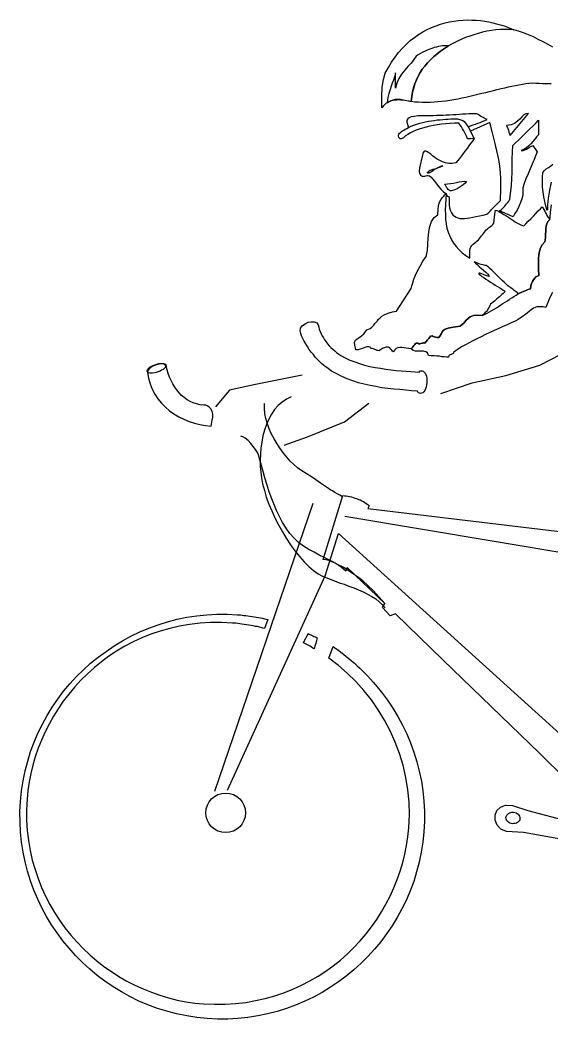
# Model space of a CAD drawing. Extents: x 143.35 to 145.05, y 58 to 59.54.
# Drawn here: x 143.348 to 144.163, y 58.005 to 59.537 of the extents above; entities that cross this region are included whole.
import ezdxf

# ---------------------------------------------------------------- set-up
doc = ezdxf.new("R2010")
doc.units = 0
doc.layers.get('0').update_dxf_attribs({"linetype": 'CONTINUOUS'})

msp = doc.modelspace()

# ---------------------------------------------------------------- linework, layer by layer
for p, q in [((144.1456, 59.0073), (144.1781, 59.0244)), ((144.0936, 58.9917), (144.1456, 59.0073)), ((143.7808, 58.9919), (143.7094, 58.9778)), ((144.0419, 58.98), (144.0936, 58.9917)), ((143.7094, 58.9778), (143.6697, 58.9691)), ((143.9937, 58.9641), (144.0419, 58.98)), ((143.6697, 58.9691), (143.6482, 58.9433)), ((143.8458, 58.9206), (143.8831, 58.949)), ((143.7893, 58.8975), (143.8458, 58.9206)), ((143.7532, 58.8846), (143.7893, 58.8975)), ((143.7973, 58.7953), (143.6466, 58.3535)), ((143.8466, 58.776), (144.3909, 58.6841)), ((143.8163, 58.6845), (143.8368, 58.7493)), ((143.8368, 58.7493), (144.199, 58.4211)), ((143.6663, 58.3559), (143.8163, 58.6845))]:
    msp.add_line(p, q)
at = {"linetype": 'CONTINUOUS'}
for points in [[(143.9112, 59.4097), (143.91, 59.4089), (143.9077, 59.4069), (143.9053, 59.4044), (143.903, 59.4017), (143.9031, 59.4199), (143.9039, 59.4338), (143.9055, 59.4452), (143.9084, 59.4548), (143.9132, 59.4638), (143.9181, 59.472), (143.9235, 59.4798), (143.929, 59.4868), (143.9348, 59.4933), (143.9408, 59.4993), (143.9467, 59.5049), (143.9531, 59.5099), (143.9594, 59.5145), (143.966, 59.5185), (143.9727, 59.5221), (143.9794, 59.5252), (143.9863, 59.5278), (143.9932, 59.5301), (144.0001, 59.532), (144.0069, 59.5336), (144.0139, 59.5348), (144.0207, 59.5357), (144.0277, 59.5361), (144.0344, 59.5366), (144.0414, 59.5363), (144.0478, 59.5361), (144.0545, 59.5356), (144.0609, 59.5346), (144.0673, 59.5336), (144.0734, 59.5322), (144.0793, 59.5308), (144.085, 59.5292), (144.0906, 59.5276), (144.0959, 59.5255), (144.1008, 59.5234), (144.1057, 59.5214), (144.099, 59.5219), (144.0921, 59.5222), (144.0851, 59.522), (144.0781, 59.5213), (144.0713, 59.5204), (144.0643, 59.5192), (144.0575, 59.5178), (144.0509, 59.5159), (144.0443, 59.514), (144.0379, 59.5119), (144.0317, 59.5097), (144.026, 59.5073), (144.0203, 59.5048), (144.0151, 59.5021), (144.0101, 59.4996), (144.0056, 59.4968), (144.0056, 59.4968)], [(144.1653, 59.4951), (144.1582, 59.499), (144.1508, 59.5029), (144.1432, 59.5068), (144.1356, 59.5105), (144.1279, 59.5137), (144.1202, 59.5167), (144.1127, 59.5194), (144.1057, 59.5214), (144.099, 59.5219), (144.0921, 59.5222), (144.0851, 59.522), (144.0781, 59.5213), (144.0713, 59.5204), (144.0643, 59.5192), (144.0575, 59.5178), (144.0509, 59.5159), (144.0443, 59.514), (144.0379, 59.5119), (144.0317, 59.5097), (144.026, 59.5073), (144.0203, 59.5048), (144.0151, 59.5021), (144.0101, 59.4996), (144.0056, 59.4968), (143.9993, 59.4927), (143.9932, 59.4887), (143.9876, 59.4843), (143.9825, 59.4799), (143.9776, 59.4754), (143.9732, 59.471), (143.9689, 59.466), (143.9652, 59.461), (143.962, 59.456), (143.9589, 59.4505), (143.9563, 59.4449), (143.9539, 59.4389), (143.9521, 59.4328), (143.9504, 59.4262), (143.9491, 59.4193), (143.9481, 59.412), (143.9538, 59.4113), (143.9595, 59.4109), (143.9652, 59.4105), (143.9712, 59.4105), (143.9772, 59.4107), (143.9833, 59.411), (143.9893, 59.4115), (143.9953, 59.412), (144.0014, 59.4128), (144.0074, 59.4137), (144.0137, 59.4147), (144.0198, 59.4159), (144.0259, 59.4171), (144.032, 59.4184), (144.0383, 59.4198), (144.0444, 59.4213), (144.0505, 59.4227), (144.0564, 59.4242), (144.0625, 59.4256), (144.0684, 59.4271), (144.0745, 59.4286), (144.0801, 59.4301), (144.086, 59.4315), (144.0916, 59.4328), (144.0972, 59.434), (144.1028, 59.4353), (144.1081, 59.4363), (144.1135, 59.4374), (144.1188, 59.4384), (144.1239, 59.439), (144.1288, 59.4398), (144.1336, 59.4402), (144.1393, 59.4397), (144.1446, 59.4396), (144.1496, 59.4392), (144.1542, 59.4393), (144.1587, 59.4392), (144.1628, 59.4394)], [(143.9244, 59.432), (143.924, 59.4555), (143.9226, 59.4496), (143.9211, 59.4445), (143.9192, 59.4396), (143.9175, 59.4349), (143.9159, 59.4298), (143.914, 59.4241), (143.9125, 59.4176), (143.9112, 59.4095), (143.9162, 59.4122), (143.9204, 59.4141), (143.9243, 59.415), (143.9282, 59.4154), (143.932, 59.4151), (143.9365, 59.4143), (143.9417, 59.4132), (143.9481, 59.4118), (143.9491, 59.4191), (143.9503, 59.426), (143.952, 59.4326), (143.9539, 59.4389), (143.9563, 59.4447), (143.9589, 59.4505), (143.962, 59.456), (143.9652, 59.461), (143.9689, 59.466), (143.9731, 59.4707), (143.9776, 59.4754), (143.9825, 59.4799), (143.9876, 59.4843), (143.9932, 59.4887), (143.9993, 59.4927), (144.0056, 59.4968), (144.0037, 59.4972), (144.0013, 59.4972), (143.9989, 59.4971), (143.9962, 59.4968), (143.9933, 59.4966), (143.9901, 59.4958), (143.987, 59.4951), (143.9835, 59.4942), (143.9801, 59.493), (143.9766, 59.4918), (143.9729, 59.4902), (143.9695, 59.4888), (143.966, 59.4871), (143.9625, 59.4852), (143.959, 59.4833), (143.9557, 59.4812), (143.9524, 59.4759), (143.9482, 59.4705), (143.9432, 59.4651), (143.9383, 59.4595), (143.9335, 59.4536), (143.9294, 59.447), (143.9262, 59.4398), (143.9244, 59.432)], [(143.9162, 59.4122), (143.9177, 59.4129), (143.9204, 59.4136), (143.9233, 59.4141), (143.926, 59.4144), (143.9289, 59.4146), (143.932, 59.4144), (143.9351, 59.4142), (143.9381, 59.4137), (143.9415, 59.4132), (143.9448, 59.4125), (143.9481, 59.4118), (143.9491, 59.4191), (143.9503, 59.426), (143.952, 59.4326), (143.9539, 59.4389), (143.9563, 59.4447), (143.9589, 59.4505), (143.962, 59.456), (143.9652, 59.461), (143.9689, 59.466), (143.9731, 59.4707), (143.9776, 59.4754), (143.9825, 59.4799), (143.9876, 59.4843), (143.9932, 59.4887), (143.9993, 59.4927), (144.0056, 59.4968), (144.0056, 59.4968), (144.0056, 59.4968)], [(143.9162, 59.4122), (143.9152, 59.4118), (143.9125, 59.4106), (143.9112, 59.4097)], [(144.0488, 59.3929), (144.0449, 59.3927), (144.0408, 59.3928), (144.0365, 59.3926), (144.0319, 59.3922), (144.0271, 59.3921), (144.0223, 59.3918), (144.0173, 59.3914), (144.0122, 59.3911), (144.0071, 59.3907), (144.0021, 59.3904), (143.997, 59.3903), (143.992, 59.39), (143.9869, 59.3899), (143.9821, 59.3898), (143.9776, 59.3896), (143.9733, 59.3897), (143.9653, 59.3898), (143.9586, 59.3894), (143.953, 59.3888), (143.9484, 59.388), (143.9452, 59.3866), (143.9429, 59.3848), (143.9416, 59.3828), (143.9416, 59.3801), (143.9441, 59.3715), (143.9483, 59.3736), (143.9525, 59.3755), (143.9569, 59.377), (143.9614, 59.3784), (143.966, 59.3795), (143.9704, 59.3806), (143.9748, 59.3814), (143.9794, 59.3821), (143.9837, 59.3827), (143.9883, 59.3833), (143.9927, 59.3837), (143.9968, 59.3839), (144.0011, 59.3843), (144.005, 59.3844), (144.0088, 59.3849), (144.0127, 59.3851), (144.0192, 59.3848), (144.0241, 59.3837), (144.0273, 59.3823), (144.0296, 59.3807), (144.0314, 59.3786), (144.0327, 59.3766), (144.034, 59.3746), (144.0357, 59.3728), (144.0394, 59.3742), (144.0431, 59.3756), (144.0466, 59.377), (144.0503, 59.3784), (144.0538, 59.3796), (144.0572, 59.381), (144.0609, 59.3824), (144.0646, 59.3838), (144.0623, 59.3849), (144.0602, 59.386), (144.0584, 59.3871), (144.0563, 59.3882), (144.0545, 59.3893), (144.0527, 59.3904), (144.0508, 59.3918), (144.0488, 59.3929)], [(144.0946, 59.375), (144.0962, 59.3701), (144.0972, 59.3674), (144.0982, 59.3645), (144.0999, 59.3595), (144.1279, 59.3931), (144.124, 59.3927), (144.1208, 59.391), (144.1179, 59.3881), (144.1148, 59.3845), (144.1112, 59.3812), (144.1069, 59.3779), (144.1014, 59.376), (144.0946, 59.375)], [(144.045, 59.355), (144.0437, 59.3549), (144.0425, 59.3548), (144.0411, 59.3546), (144.0399, 59.3547), (144.0387, 59.3546), (144.0372, 59.3544), (144.036, 59.3545), (144.0348, 59.3544), (144.0334, 59.3576), (144.0319, 59.3606), (144.0303, 59.3638), (144.0288, 59.3668), (144.0269, 59.3696), (144.0252, 59.3726), (144.0232, 59.3754), (144.0213, 59.3784), (144.0146, 59.3782), (144.0078, 59.3778), (144.0011, 59.3773), (143.9948, 59.3766), (143.9885, 59.3759), (143.9824, 59.3749), (143.9766, 59.3736), (143.971, 59.3724), (143.9656, 59.3709), (143.9607, 59.3693), (143.9558, 59.3675), (143.9513, 59.3655), (143.9471, 59.3634), (143.943, 59.3611), (143.9395, 59.3587), (143.9364, 59.3561), (143.9344, 59.3548), (143.9327, 59.3542), (143.9313, 59.3545), (143.9301, 59.3553), (143.9293, 59.3566), (143.9289, 59.3583), (143.9288, 59.36), (143.9294, 59.3616), (143.9305, 59.363), (143.9318, 59.3643), (143.9333, 59.3654), (143.9351, 59.3667), (143.9368, 59.3678), (143.9391, 59.369), (143.9413, 59.3703), (143.9441, 59.3715), (143.9483, 59.3736), (143.9525, 59.3755), (143.9569, 59.377), (143.9614, 59.3784), (143.966, 59.3795), (143.9704, 59.3806), (143.9748, 59.3814), (143.9794, 59.3821), (143.9837, 59.3827), (143.9883, 59.3833), (143.9927, 59.3837), (143.9968, 59.3839), (144.0011, 59.3843), (144.005, 59.3844), (144.0088, 59.3849), (144.0127, 59.3851), (144.0192, 59.3848), (144.0241, 59.3837), (144.0273, 59.3823), (144.0296, 59.3807), (144.0314, 59.3786), (144.0327, 59.3766), (144.034, 59.3746), (144.0357, 59.3728), (144.045, 59.355)], [(144.071, 59.2457), (144.085, 59.2597), (144.0859, 59.2781), (144.0857, 59.2942), (144.0846, 59.3089), (144.0825, 59.3225), (144.0797, 59.3359), (144.0764, 59.3493), (144.0727, 59.3637), (144.0686, 59.3796), (144.0393, 59.366), (144.045, 59.355), (144.042, 59.351), (144.0393, 59.3473), (144.0366, 59.3435), (144.034, 59.3396), (144.0305, 59.3353), (144.0268, 59.3303), (144.0223, 59.3244), (144.0167, 59.3176), (144.0111, 59.3166), (144.0058, 59.3165), (144.0009, 59.3174), (143.9962, 59.3189), (143.992, 59.3209), (143.9881, 59.3231), (143.9845, 59.3258), (143.9811, 59.3282), (143.9781, 59.3306), (143.9754, 59.3327), (143.9729, 59.3344), (143.9708, 59.3352), (143.9692, 59.3354), (143.9676, 59.3345), (143.9663, 59.3325), (143.9656, 59.3292), (143.9612, 59.3098), (143.9606, 59.3048), (143.9611, 59.3012), (143.9626, 59.299), (143.9648, 59.2973), (143.9662, 59.2967), (143.9677, 59.2969), (143.9691, 59.2973), (143.9709, 59.2978), (143.9726, 59.2982), (143.9745, 59.2981), (143.9764, 59.2974), (143.9786, 59.2958), (143.981, 59.293), (143.9841, 59.2894), (143.9872, 59.2853), (143.9907, 59.281), (143.9938, 59.2772), (143.9971, 59.2738), (143.9998, 59.2714), (144.0021, 59.2703), (144.0024, 59.2681), (144.0035, 59.2666), (144.0049, 59.266), (144.0063, 59.2654), (144.0062, 59.2609), (144.0064, 59.2573), (144.0066, 59.2534), (144.0069, 59.2484), (144.0085, 59.2442), (144.0102, 59.2407), (144.0121, 59.2379), (144.0146, 59.2358), (144.0171, 59.2342), (144.0199, 59.233), (144.023, 59.2323), (144.0265, 59.232), (144.0302, 59.2322), (144.0343, 59.2326), (144.0384, 59.2333), (144.043, 59.2341), (144.0476, 59.2352), (144.0528, 59.2363), (144.0584, 59.2375), (144.064, 59.2388), (144.0662, 59.2403), (144.0683, 59.2423), (144.0699, 59.2441), (144.071, 59.2457)], [(144.0835, 59.2438), (144.0866, 59.2462), (144.0892, 59.2484), (144.0912, 59.2504), (144.093, 59.2524), (144.0946, 59.2545), (144.0963, 59.2567), (144.0979, 59.259), (144.0995, 59.2618), (144.1021, 59.2829), (144.1029, 59.3032), (144.1032, 59.3236), (144.1043, 59.3441), (144.1079, 59.3477), (144.1126, 59.3523), (144.1183, 59.3577), (144.124, 59.3635), (144.1297, 59.369), (144.1353, 59.3744), (144.14, 59.379), (144.1437, 59.3828), (144.1434, 59.3606), (144.1405, 59.3574), (144.1376, 59.3538), (144.1347, 59.3502), (144.1316, 59.3468), (144.1285, 59.3435), (144.1249, 59.3406), (144.1211, 59.338), (144.1171, 59.3364), (144.1198, 59.3367), (144.1225, 59.3374), (144.125, 59.3387), (144.1275, 59.3402), (144.1297, 59.3415), (144.1318, 59.3427), (144.1335, 59.3436), (144.135, 59.3439), (144.1414, 59.3346), (144.1394, 59.3292), (144.1367, 59.3227), (144.1338, 59.3157), (144.1306, 59.3083), (144.1274, 59.3006), (144.1242, 59.2932), (144.1215, 59.2858), (144.1193, 59.279), (144.1196, 59.2737), (144.1192, 59.2682), (144.1178, 59.2625), (144.1159, 59.2567), (144.1133, 59.2506), (144.1105, 59.2451), (144.1074, 59.2398), (144.1044, 59.2348), (144.0835, 59.2438)], [(144.1631, 59.2879), (144.1602, 59.2756), (144.1584, 59.2633), (144.1573, 59.2531), (144.1571, 59.2461), (144.1567, 59.2443), (144.1548, 59.2511), (144.1532, 59.2584), (144.1516, 59.2655), (144.1505, 59.273), (144.1496, 59.2803), (144.1494, 59.2877), (144.1495, 59.2954), (144.1503, 59.3027), (144.1525, 59.3057), (144.1553, 59.3081), (144.1586, 59.3103), (144.1621, 59.3126), (144.1652, 59.3153)], [(143.9812, 59.3076), (143.9831, 59.3077), (143.9851, 59.3085), (143.9873, 59.3093), (143.9893, 59.3104), (143.9915, 59.3114), (143.9935, 59.3122), (143.9952, 59.3128), (143.9969, 59.3129), (143.995, 59.3121), (143.9925, 59.3111), (143.9898, 59.3098), (143.9873, 59.3088), (143.985, 59.3078), (143.9833, 59.3067), (143.9823, 59.3063), (143.982, 59.3061), (143.9808, 59.305), (143.9795, 59.3039), (143.9782, 59.3033), (143.9772, 59.3026), (143.9762, 59.3022), (143.9753, 59.3021), (143.9743, 59.3019), (143.9736, 59.3017), (143.9734, 59.3022), (143.9734, 59.3029), (143.974, 59.3038), (143.9747, 59.3045), (143.9758, 59.3054), (143.9773, 59.3062), (143.9792, 59.307), (143.9812, 59.3076)], [(144.033, 59.2888), (144.0309, 59.2864), (144.0281, 59.2839), (144.025, 59.2818), (144.022, 59.2796), (144.0187, 59.2779), (144.016, 59.2765), (144.0135, 59.2754), (144.0116, 59.2749), (144.0101, 59.2747), (144.0089, 59.2746), (144.008, 59.2747), (144.0073, 59.275), (144.0063, 59.2755), (144.0057, 59.276), (144.0048, 59.2768), (144.0037, 59.2781), (144.0028, 59.2794), (144.002, 59.2811), (144.0009, 59.2831), (143.9994, 59.2849), (144.0037, 59.2851), (144.0083, 59.2857), (144.0129, 59.2865), (144.0176, 59.2876), (144.0219, 59.2885), (144.0261, 59.2891), (144.0299, 59.2893), (144.033, 59.2888)], [(143.9482, 59.0325), (143.9444, 59.033), (143.9406, 59.0333), (143.937, 59.0338), (143.9337, 59.0343), (143.9308, 59.0343), (143.9279, 59.034), (143.9254, 59.0328), (143.9231, 59.0308), (143.9208, 59.0279), (143.9196, 59.0287), (143.9185, 59.0302), (143.9172, 59.032), (143.9157, 59.0338), (143.9134, 59.0349), (143.9098, 59.0349), (143.9051, 59.0334), (143.8988, 59.0295), (143.8976, 59.0296), (143.8962, 59.03), (143.8951, 59.0305), (143.8937, 59.0309), (143.8923, 59.0315), (143.8906, 59.0321), (143.8885, 59.0327), (143.8861, 59.0331), (143.8851, 59.0349), (143.883, 59.0355), (143.8803, 59.0352), (143.8771, 59.0343), (143.8737, 59.0331), (143.8702, 59.0319), (143.8666, 59.031), (143.8635, 59.031), (143.8616, 59.0378), (143.8615, 59.0426), (143.8626, 59.0457), (143.8652, 59.0479), (143.8682, 59.0498), (143.872, 59.0524), (143.8761, 59.0559), (143.8801, 59.0614), (143.8828, 59.0624), (143.8853, 59.0636), (143.8874, 59.0651), (143.8892, 59.0669), (143.891, 59.0687), (143.8926, 59.071), (143.8945, 59.0732), (143.8963, 59.0755), (143.8981, 59.0778), (143.9007, 59.08), (143.9033, 59.0822), (143.9066, 59.0843), (143.9103, 59.0862), (143.9145, 59.0878), (143.9196, 59.0893), (143.9255, 59.0903), (143.948, 59.125), (143.949, 59.1288), (143.9506, 59.1337), (143.9524, 59.1391), (143.955, 59.1454), (143.9579, 59.1521), (143.9618, 59.1592), (143.9662, 59.1666), (143.9713, 59.1741), (143.973, 59.1831), (143.9737, 59.1926), (143.9744, 59.2022), (143.9751, 59.2115), (143.9767, 59.22), (143.9792, 59.2274), (143.9833, 59.2336), (143.9893, 59.2377), (143.9895, 59.2459), (143.9902, 59.2523), (143.9918, 59.2572), (143.9935, 59.2609), (143.9956, 59.2638), (143.998, 59.2661), (144, 59.2683), (144.0021, 59.2705), (144.0012, 59.2617), (144.0006, 59.2534), (144.0005, 59.2455), (144.0006, 59.2378), (144.001, 59.2308), (144.002, 59.2238), (144.0031, 59.2173), (144.0051, 59.2111), (144.0073, 59.2052), (144.01, 59.1997), (144.0131, 59.1942), (144.0171, 59.1891), (144.0215, 59.1845), (144.0264, 59.1798), (144.0321, 59.1755), (144.0383, 59.1712), (144.038, 59.1777), (144.0384, 59.1825), (144.0389, 59.186), (144.0398, 59.1886), (144.0414, 59.1906), (144.0435, 59.1926), (144.046, 59.1948), (144.0496, 59.1979), (144.0514, 59.1997), (144.053, 59.2017), (144.0546, 59.2035), (144.0562, 59.2056), (144.0575, 59.2074), (144.0589, 59.2094), (144.0605, 59.2112), (144.062, 59.2133), (144.0639, 59.2151), (144.0654, 59.2166), (144.0669, 59.2177), (144.0685, 59.219), (144.07, 59.2201), (144.0718, 59.2214), (144.0733, 59.223), (144.0749, 59.225), (144.0753, 59.2295), (144.0758, 59.2341), (144.0764, 59.2388), (144.0774, 59.245), (144.0795, 59.2443), (144.082, 59.2432), (144.0846, 59.2418), (144.0873, 59.2404), (144.0903, 59.2385), (144.0933, 59.2366), (144.0963, 59.2347), (144.0995, 59.2327), (144.1024, 59.2306), (144.1054, 59.2287), (144.1084, 59.2268), (144.1114, 59.2251), (144.1141, 59.2237), (144.1164, 59.2224), (144.1188, 59.2215), (144.1209, 59.2208), (144.124, 59.2242), (144.1276, 59.228), (144.1315, 59.2318), (144.1357, 59.236), (144.1396, 59.2398), (144.1432, 59.2438), (144.1464, 59.2472), (144.149, 59.2503), (144.1503, 59.2483), (144.1518, 59.2461), (144.153, 59.2436), (144.1543, 59.2411), (144.1555, 59.2383), (144.157, 59.2358), (144.1589, 59.2331), (144.1609, 59.2305), (144.158, 59.2274), (144.1561, 59.2242), (144.1551, 59.2209), (144.1546, 59.2171), (144.1546, 59.213), (144.1544, 59.2082), (144.154, 59.2027), (144.1531, 59.1966), (144.1493, 59.1916), (144.1466, 59.187), (144.1448, 59.1821), (144.1439, 59.1767), (144.1434, 59.1705), (144.1434, 59.1635), (144.1437, 59.1551), (144.1441, 59.145), (144.1417, 59.1437), (144.1396, 59.1425), (144.1376, 59.1405), (144.1357, 59.1382), (144.1341, 59.1354), (144.1329, 59.1324), (144.1319, 59.1287), (144.1311, 59.1244), (144.1296, 59.1238), (144.1276, 59.1232), (144.1254, 59.1224), (144.1232, 59.1214), (144.1207, 59.1204), (144.118, 59.1192), (144.1153, 59.1182), (144.1125, 59.1169), (144.111, 59.1183), (144.1091, 59.1196), (144.1076, 59.1209), (144.1062, 59.122), (144.1046, 59.1233), (144.1031, 59.1246), (144.1012, 59.1257), (144.0996, 59.127), (144.0989, 59.1273), (144.0978, 59.1281), (144.0958, 59.1297), (144.0935, 59.1318), (144.0909, 59.1344), (144.0877, 59.1373), (144.0846, 59.1404), (144.0812, 59.1438), (144.0779, 59.1469), (144.0748, 59.15), (144.0719, 59.1529), (144.0689, 59.1555), (144.0667, 59.1576), (144.0649, 59.1591), (144.0635, 59.16), (144.0631, 59.1602), (144.0626, 59.1603), (144.0616, 59.1603), (144.06, 59.1605), (144.0579, 59.1611), (144.0553, 59.1618), (144.0522, 59.1627), (144.0488, 59.1642), (144.045, 59.1657), (144.0468, 59.1638), (144.0493, 59.1615), (144.0524, 59.1586), (144.0558, 59.1557), (144.0592, 59.1528), (144.0625, 59.15), (144.0652, 59.1474), (144.0674, 59.145), (144.068, 59.1435), (144.0664, 59.1437), (144.0636, 59.1444), (144.0601, 59.1458), (144.0566, 59.1473), (144.0535, 59.1482), (144.0517, 59.1486), (144.0518, 59.1476), (144.0527, 59.1466), (144.0545, 59.1453), (144.0568, 59.1434), (144.0595, 59.1416), (144.0627, 59.1394), (144.0661, 59.1372), (144.0698, 59.1348), (144.0735, 59.1326), (144.0771, 59.1302), (144.0808, 59.128), (144.084, 59.1258), (144.0867, 59.1242), (144.0892, 59.1225), (144.0911, 59.1214), (144.092, 59.1206), (144.0924, 59.1204), (144.0909, 59.1188), (144.0891, 59.117), (144.0873, 59.1155), (144.0854, 59.1137), (144.0837, 59.1122), (144.0818, 59.1104), (144.0798, 59.1089), (144.078, 59.1073), (144.076, 59.1056), (144.0739, 59.104), (144.0717, 59.1025), (144.0696, 59.101), (144.0687, 59.0987), (144.0678, 59.0963), (144.0665, 59.0941), (144.0651, 59.0918), (144.0635, 59.0897), (144.0614, 59.0875), (144.0593, 59.0852), (144.057, 59.0833), (144.0497, 59.084), (144.0436, 59.0833), (144.0389, 59.0815), (144.0354, 59.0789), (144.0322, 59.0758), (144.0294, 59.0724), (144.0265, 59.0695), (144.0234, 59.0669), (144.0125, 59.0655), (144.005, 59.0639), (144.0003, 59.0624), (143.9975, 59.0604), (143.9959, 59.0584), (143.9948, 59.0558), (143.9931, 59.0531), (143.9905, 59.0499), (143.9879, 59.0499), (143.9855, 59.0503), (143.9836, 59.0509), (143.982, 59.0515), (143.9804, 59.0521), (143.9789, 59.052), (143.9777, 59.0516), (143.9766, 59.05), (143.9753, 59.0484), (143.9732, 59.046), (143.9711, 59.0435), (143.969, 59.041), (143.9683, 59.0413), (143.9673, 59.0414), (143.9663, 59.0412), (143.9654, 59.041), (143.9644, 59.0409), (143.9632, 59.0405), (143.9617, 59.0401), (143.96, 59.0398), (143.9582, 59.0409), (143.9565, 59.041), (143.955, 59.0404), (143.9537, 59.039), (143.9524, 59.0375), (143.9513, 59.0359), (143.9497, 59.0341), (143.9482, 59.0325)], [(144.1609, 59.2305), (144.1612, 59.2338), (144.162, 59.2417), (144.1633, 59.2529)], [(144.1649, 59.1185), (144.161, 59.1111), (144.1576, 59.1035), (144.1546, 59.0955), (144.1506, 59.0966), (144.147, 59.0968), (144.1436, 59.0968), (144.141, 59.0966), (144.1385, 59.0958), (144.136, 59.0945), (144.1338, 59.0933), (144.1315, 59.0915), (144.1292, 59.0896), (144.1266, 59.0873), (144.1236, 59.0852), (144.1203, 59.0828), (144.1167, 59.0802), (144.1124, 59.0774), (144.1075, 59.0749), (144.1017, 59.0722), (144.0955, 59.0693), (144.0888, 59.0665), (144.0824, 59.0636), (144.0754, 59.0603), (144.0687, 59.0572), (144.062, 59.0541), (144.0553, 59.0508), (144.0491, 59.0477), (144.0428, 59.0445), (144.0371, 59.0416), (144.0316, 59.0387), (144.0266, 59.0359), (144.0223, 59.0334), (144.0186, 59.031), (144.0155, 59.0289), (144.0132, 59.0269), (144.0129, 59.0255), (144.0121, 59.0248), (144.0108, 59.0242), (144.0096, 59.0238), (144.0081, 59.0232), (144.0069, 59.0226), (144.0058, 59.0214), (144.0052, 59.0196), (144.0024, 59.0198), (143.999, 59.02), (143.9952, 59.0203), (143.9914, 59.0209), (143.9874, 59.0212), (143.9833, 59.0215), (143.979, 59.0218), (143.975, 59.0221), (143.9734, 59.026), (143.9706, 59.0279), (143.9671, 59.0287), (143.963, 59.0288), (143.9589, 59.0286), (143.9549, 59.0289), (143.9511, 59.0299), (143.9482, 59.0325), (143.9497, 59.0341), (143.9513, 59.0359), (143.9524, 59.0375), (143.9537, 59.039), (143.955, 59.0404), (143.9565, 59.041), (143.9582, 59.0409), (143.96, 59.0398), (143.9617, 59.0401), (143.9632, 59.0405), (143.9644, 59.0409), (143.9654, 59.041), (143.9663, 59.0412), (143.9673, 59.0414), (143.9683, 59.0413), (143.969, 59.041), (143.9711, 59.0435), (143.9732, 59.046), (143.9753, 59.0484), (143.9766, 59.05), (143.9777, 59.0516), (143.9789, 59.052), (143.9804, 59.0521), (143.982, 59.0515), (143.9836, 59.0509), (143.9855, 59.0503), (143.9879, 59.0499), (143.9905, 59.0499), (143.9931, 59.0531), (143.9948, 59.0558), (143.9959, 59.0584), (143.9975, 59.0604), (144.0003, 59.0624), (144.005, 59.0639), (144.0125, 59.0655), (144.0234, 59.0669), (144.0265, 59.0695), (144.0294, 59.0724), (144.0322, 59.0758), (144.0354, 59.0789), (144.0389, 59.0815), (144.0436, 59.0833), (144.0497, 59.084), (144.057, 59.0833), (144.0608, 59.0851), (144.0645, 59.087), (144.0683, 59.0891), (144.0718, 59.091), (144.0753, 59.0931), (144.0788, 59.0953), (144.0821, 59.0974), (144.0856, 59.0996), (144.0889, 59.1017), (144.0924, 59.1038), (144.0957, 59.1062), (144.099, 59.1084), (144.1025, 59.1105), (144.1057, 59.1127), (144.109, 59.1148), (144.1125, 59.1169), (144.1153, 59.1182), (144.118, 59.1192), (144.1207, 59.1204), (144.1232, 59.1214), (144.1254, 59.1224), (144.1276, 59.1232), (144.1296, 59.1238), (144.1311, 59.1244), (144.1319, 59.1287), (144.1329, 59.1324), (144.1341, 59.1354), (144.1357, 59.1382), (144.1376, 59.1405), (144.1396, 59.1425), (144.1417, 59.1437), (144.1441, 59.145), (144.1437, 59.1551), (144.1434, 59.1635), (144.1434, 59.1705), (144.1439, 59.1767), (144.1448, 59.1821), (144.1466, 59.187), (144.1493, 59.1916), (144.1531, 59.1966), (144.154, 59.2027), (144.1544, 59.2082), (144.1546, 59.213), (144.1546, 59.2171), (144.1551, 59.2209), (144.1561, 59.2242), (144.158, 59.2274), (144.1609, 59.2305)], [(143.8187, 59.0035), (143.8162, 59.0051), (143.8135, 59.0072), (143.8105, 59.0098), (143.8077, 59.0129), (143.8043, 59.016), (143.8012, 59.0196), (143.7982, 59.0235), (143.7949, 59.0273), (143.7918, 59.0314), (143.789, 59.0357), (143.7865, 59.0399), (143.7839, 59.044), (143.7818, 59.0482), (143.7802, 59.0521), (143.7788, 59.0561), (143.7779, 59.0598), (143.7787, 59.0642), (143.7814, 59.0681), (143.7854, 59.0709), (143.7901, 59.073), (143.795, 59.0738), (143.7996, 59.0737), (143.8033, 59.0722), (143.8055, 59.0694), (143.8064, 59.0658), (143.8073, 59.0623), (143.8085, 59.0589), (143.8099, 59.0554), (143.8116, 59.0522), (143.8135, 59.0491), (143.8154, 59.0459), (143.8176, 59.0431), (143.82, 59.04), (143.8224, 59.0372), (143.8251, 59.0346), (143.828, 59.032), (143.831, 59.0294), (143.8339, 59.0267), (143.8371, 59.0244), (143.8405, 59.0219), (143.8472, 59.0183), (143.8541, 59.0152), (143.8616, 59.0122), (143.869, 59.0097), (143.8768, 59.0075), (143.8848, 59.0054), (143.893, 59.0038), (143.9011, 59.0025), (143.9091, 59.0012), (143.9172, 59.0001), (143.9251, 58.9992), (143.9329, 58.9987), (143.9403, 58.9979), (143.9475, 58.9976), (143.9541, 58.9971), (143.9606, 58.9966), (143.9617, 58.9982), (143.9626, 58.9986), (143.9636, 58.9985), (143.965, 58.9984), (143.9667, 58.998), (143.9683, 58.9967), (143.9696, 58.9952), (143.9709, 58.9929), (143.9716, 58.9902), (143.9721, 58.9873), (143.9723, 58.9842), (143.9723, 58.9806), (143.9718, 58.977), (143.9711, 58.9737), (143.9701, 58.9709), (143.969, 58.9686), (143.9674, 58.9666), (143.9659, 58.965), (143.9641, 58.9642), (143.9624, 58.9641), (143.9608, 58.9642), (143.9596, 58.9648), (143.9585, 58.9658), (143.9577, 58.9675), (143.9488, 58.9682), (143.9398, 58.9689), (143.9307, 58.9698), (143.9217, 58.9707), (143.9124, 58.9717), (143.9034, 58.9728), (143.8942, 58.9745), (143.8852, 58.9761), (143.8762, 58.978), (143.8675, 58.9803), (143.8589, 58.9832), (143.8502, 58.9862), (143.8421, 58.9897), (143.834, 58.9939), (143.8262, 58.9983), (143.8187, 59.0035)], [(143.5583, 59.009), (143.5612, 59.0097), (143.5639, 59.01), (143.5663, 59.01), (143.5684, 59.0099), (143.5701, 59.0093), (143.5712, 59.0087), (143.5721, 59.0077), (143.5723, 59.0065), (143.5719, 59.0051), (143.5708, 59.0037), (143.5695, 59.0024), (143.5678, 59.0008), (143.5655, 58.9996), (143.563, 58.9983), (143.5603, 58.9971), (143.5573, 58.9961), (143.5544, 58.9954), (143.5517, 58.9951), (143.5493, 58.995), (143.5474, 58.9952), (143.5456, 58.9958), (143.5444, 58.9964), (143.5435, 58.9974), (143.5434, 58.9986), (143.5437, 59), (143.5448, 59.0014), (143.5461, 59.0029), (143.5481, 59.0045), (143.5502, 59.0058), (143.5526, 59.007), (143.5553, 59.008), (143.5583, 59.009)], [(143.63, 58.946), (143.6245, 58.9467), (143.6191, 58.9478), (143.614, 58.9496), (143.6091, 58.9517), (143.6045, 58.9544), (143.6002, 58.9576), (143.5962, 58.961), (143.5924, 58.9649), (143.5889, 58.9693), (143.5856, 58.9738), (143.5826, 58.9786), (143.5801, 58.9836), (143.5776, 58.9888), (143.5757, 58.9945), (143.5739, 58.9999), (143.5724, 59.0057), (143.5702, 59.0083), (143.5665, 59.0093), (143.5614, 59.009), (143.556, 59.0075), (143.5511, 59.0052), (143.5468, 59.0024), (143.5441, 58.9993), (143.5437, 58.9962), (143.5454, 58.9872), (143.5479, 58.9786), (143.5511, 58.9704), (143.5553, 58.9629), (143.5598, 58.9559), (143.5653, 58.9492), (143.5711, 58.9433), (143.5776, 58.9375), (143.5844, 58.9327), (143.5917, 58.9281), (143.5996, 58.9243), (143.6075, 58.9211), (143.6157, 58.9183), (143.6242, 58.9163), (143.6327, 58.9149), (143.6415, 58.914), (143.6432, 58.9232), (143.6442, 58.9277), (143.6441, 58.932), (143.6432, 58.9362), (143.6415, 58.9396), (143.6391, 58.9425), (143.6364, 58.9446), (143.6334, 58.9458), (143.63, 58.946)], [(143.7643, 58.9587), (143.7568, 58.9554), (143.7502, 58.9508), (143.7441, 58.9456), (143.7386, 58.9393), (143.734, 58.9324), (143.7298, 58.9246), (143.7261, 58.9165), (143.7233, 58.9078), (143.7207, 58.8987), (143.719, 58.8894), (143.7176, 58.8802), (143.7169, 58.8707), (143.7166, 58.8613), (143.7166, 58.852), (143.7174, 58.8431), (143.7187, 58.8346), (143.7204, 58.8251), (143.723, 58.8153), (143.726, 58.805), (143.7298, 58.7944), (143.7343, 58.7838), (143.7392, 58.7731), (143.7446, 58.7624), (143.7506, 58.7519), (143.7567, 58.7418), (143.7632, 58.732), (143.7699, 58.7226), (143.7769, 58.7139), (143.784, 58.7059), (143.7911, 58.6987), (143.7983, 58.6926), (143.8056, 58.6873), (143.8111, 58.6845), (143.8172, 58.6819), (143.8237, 58.6792), (143.8307, 58.6765), (143.8377, 58.6738), (143.8452, 58.6714), (143.8526, 58.6686), (143.8601, 58.6657), (143.8673, 58.6627), (143.8745, 58.6596), (143.8814, 58.6562), (143.8878, 58.6526), (143.8938, 58.6488), (143.8992, 58.6445), (143.9041, 58.6398), (143.9081, 58.635)], [(143.8431, 58.8055), (143.8387, 58.8078), (143.8348, 58.81), (143.8309, 58.8122), (143.8274, 58.8144), (143.8242, 58.8163), (143.8212, 58.8182), (143.8181, 58.8203), (143.8151, 58.8222), (143.8121, 58.8244), (143.8089, 58.8266), (143.8055, 58.829), (143.8021, 58.8314), (143.7982, 58.8338), (143.7941, 58.8365), (143.7895, 58.8395), (143.7845, 58.8428), (143.7792, 58.8461), (143.7738, 58.8501), (143.7682, 58.8548), (143.7628, 58.8602), (143.7575, 58.8662), (143.7522, 58.8725), (143.7472, 58.8794), (143.7425, 58.8867), (143.7381, 58.8942), (143.7341, 58.9017), (143.7306, 58.9097), (143.7278, 58.9175), (143.7255, 58.9254), (143.724, 58.9334), (143.7234, 58.9411), (143.7235, 58.9485)], [(143.9081, 58.6414), (143.8988, 58.652), (143.8902, 58.6613), (143.8819, 58.6693), (143.8738, 58.6764), (143.8659, 58.6827), (143.8584, 58.6881), (143.8511, 58.693), (143.8438, 58.6974), (143.8364, 58.7013), (143.8293, 58.7052), (143.8219, 58.7088), (143.8145, 58.7125), (143.8071, 58.7162), (143.7992, 58.7204), (143.7912, 58.7248), (143.7829, 58.73), (143.7754, 58.7354), (143.7687, 58.7419), (143.7623, 58.7491), (143.7565, 58.7572), (143.7511, 58.766), (143.7461, 58.7752), (143.7415, 58.7847), (143.7375, 58.7946), (143.7337, 58.8047), (143.7301, 58.8148), (143.7268, 58.8248), (143.7237, 58.8347), (143.7211, 58.8442), (143.7184, 58.8533), (143.7162, 58.8621), (143.7139, 58.8699), (143.7123, 58.8736), (143.7095, 58.8782), (143.706, 58.8828), (143.7021, 58.8874), (143.6981, 58.8917), (143.6938, 58.8952), (143.6901, 58.8976), (143.6871, 58.8986)], [(144.2694, 58.2896), (144.1452, 58.4126), (143.9975, 58.5549), (143.924, 58.6261), (143.9161, 58.6229), (143.9041, 58.6355), (143.9079, 58.6417), (143.8502, 58.6971), (143.8479, 58.6913), (143.8445, 58.6947), (143.8407, 58.6978), (143.8361, 58.7008), (143.8315, 58.7036), (143.8267, 58.7058), (143.822, 58.7076), (143.8173, 58.7087), (143.813, 58.7093), (143.8432, 58.8077), (143.8458, 58.8072), (143.8484, 58.8068), (143.851, 58.8064), (143.8536, 58.8059), (143.8565, 58.8052), (143.859, 58.8043), (143.8619, 58.8036), (143.8644, 58.8027), (143.8672, 58.8015), (143.8698, 58.8006), (143.8723, 58.7992), (143.8749, 58.7981), (143.8771, 58.7965), (143.8794, 58.7951), (143.8817, 58.7935), (143.8837, 58.7917), (143.8817, 58.7873), (144.1846, 58.7512)], [(143.8288, 58.5757), (143.8327, 58.5731), (143.8366, 58.5704), (143.8404, 58.5674), (143.8445, 58.5643), (143.8486, 58.5608), (143.8526, 58.5574), (143.8569, 58.554), (143.8612, 58.5503), (143.8652, 58.5464), (143.8695, 58.5425), (143.8735, 58.5386), (143.8777, 58.5344), (143.8817, 58.5303), (143.8857, 58.5259), (143.8897, 58.5215), (143.8934, 58.5172), (143.9029, 58.5057), (143.9118, 58.4937), (143.92, 58.4814), (143.9279, 58.4685), (143.9348, 58.4553), (143.9415, 58.4419), (143.9474, 58.428), (143.9525, 58.4137), (143.9569, 58.3992), (143.9606, 58.3846), (143.9638, 58.3697), (143.9662, 58.3544), (143.9677, 58.339), (143.9685, 58.3233), (143.9685, 58.3077), (143.9677, 58.2917), (143.9661, 58.276), (143.9637, 58.2604), (143.9606, 58.245), (143.9566, 58.2302), (143.9522, 58.2155), (143.9468, 58.2013), (143.9409, 58.1873), (143.9341, 58.1737), (143.9269, 58.1603), (143.9192, 58.1475), (143.9106, 58.1352), (143.9016, 58.1232), (143.8921, 58.1117), (143.8819, 58.1007), (143.8715, 58.0902), (143.8604, 58.0803), (143.8487, 58.0706), (143.8367, 58.0617), (143.8244, 58.0535), (143.8116, 58.0456), (143.7985, 58.0384), (143.7849, 58.032), (143.771, 58.0261), (143.757, 58.0209), (143.7425, 58.0163), (143.7278, 58.0126), (143.7129, 58.0094), (143.6977, 58.0072), (143.6824, 58.0055), (143.6668, 58.0047), (143.651, 58.0047), (143.6352, 58.0055), (143.6195, 58.0071), (143.6039, 58.0095), (143.5885, 58.0126), (143.5735, 58.0166), (143.559, 58.021), (143.5445, 58.0264), (143.5306, 58.0323), (143.5169, 58.0391), (143.5038, 58.0463), (143.491, 58.0542), (143.4784, 58.0626), (143.4666, 58.0716), (143.4552, 58.0814), (143.4442, 58.0913), (143.4335, 58.102), (143.4235, 58.1133), (143.4141, 58.1248), (143.4052, 58.1367), (143.3967, 58.1491), (143.3891, 58.1619), (143.3819, 58.1751), (143.3755, 58.1886), (143.3696, 58.2024), (143.3645, 58.2167), (143.3598, 58.2312), (143.3561, 58.2459), (143.3529, 58.2607), (143.3507, 58.276), (143.349, 58.2912), (143.3483, 58.3069), (143.3482, 58.3227), (143.349, 58.3385), (143.3506, 58.3544), (143.353, 58.3698), (143.3561, 58.3852), (143.3601, 58.4002), (143.3645, 58.4147), (143.37, 58.4292), (143.3758, 58.4431), (143.3826, 58.4567), (143.3898, 58.4701), (143.3977, 58.4829), (143.4061, 58.4952), (143.4152, 58.5073), (143.4247, 58.5188), (143.4348, 58.5298), (143.4455, 58.5402), (143.4565, 58.5502), (143.468, 58.5596), (143.4802, 58.5685), (143.4926, 58.5769), (143.5054, 58.5846), (143.5184, 58.5918), (143.5321, 58.5984), (143.5459, 58.6041), (143.56, 58.6092), (143.5745, 58.6139), (143.5891, 58.6176), (143.6043, 58.6208), (143.6193, 58.623), (143.6347, 58.6247), (143.6504, 58.6254), (143.6662, 58.6254), (143.682, 58.6247), (143.6841, 58.6246), (143.6865, 58.6244), (143.6891, 58.6239), (143.6917, 58.6237), (143.6948, 58.6233), (143.6979, 58.623), (143.701, 58.6226), (143.7043, 58.6221), (143.7074, 58.6216), (143.7107, 58.6211), (143.714, 58.6204), (143.7171, 58.6199), (143.7202, 58.6192), (143.723, 58.6185), (143.7256, 58.6178), (143.7282, 58.6172), (143.7231, 58.6036), (143.7207, 58.6043), (143.7181, 58.605), (143.7155, 58.6056), (143.7125, 58.6064), (143.7092, 58.6068), (143.7059, 58.6076), (143.7026, 58.6083), (143.699, 58.6088), (143.6954, 58.6093), (143.6921, 58.6098), (143.6886, 58.6103), (143.6855, 58.6108), (143.6822, 58.6113), (143.6793, 58.6115), (143.6764, 58.6117), (143.6741, 58.6119), (143.6571, 58.6127), (143.6405, 58.6125), (143.6244, 58.6116), (143.6084, 58.6097), (143.5929, 58.607), (143.578, 58.6036), (143.5633, 58.5994), (143.5491, 58.5947), (143.5352, 58.5891), (143.522, 58.5829), (143.5091, 58.5762), (143.4965, 58.5687), (143.4847, 58.561), (143.4732, 58.5525), (143.4623, 58.5435), (143.4517, 58.534), (143.4416, 58.5242), (143.4322, 58.5139), (143.4232, 58.5031), (143.4147, 58.492), (143.4069, 58.4806), (143.3996, 58.4689), (143.3929, 58.4569), (143.3867, 58.4449), (143.381, 58.4324), (143.376, 58.4199), (143.3716, 58.407), (143.3678, 58.3941), (143.3647, 58.3812), (143.3622, 58.3682), (143.3603, 58.3551), (143.3591, 58.342), (143.3583, 58.3255), (143.3585, 58.3095), (143.3595, 58.2938), (143.3614, 58.2783), (143.3639, 58.2633), (143.3671, 58.2484), (143.3713, 58.2342), (143.376, 58.2202), (143.3812, 58.2063), (143.3874, 58.1932), (143.3938, 58.1805), (143.401, 58.1679), (143.4088, 58.1561), (143.4172, 58.1444), (143.426, 58.1334), (143.4353, 58.1229), (143.4451, 58.1128), (143.4554, 58.1032), (143.4659, 58.094), (143.477, 58.0855), (143.4884, 58.0774), (143.5001, 58.0698), (143.512, 58.0629), (143.5243, 58.0567), (143.537, 58.051), (143.5498, 58.0457), (143.5626, 58.0411), (143.5758, 58.0373), (143.5892, 58.0339), (143.6026, 58.0312), (143.6164, 58.0292), (143.6299, 58.0279), (143.6467, 58.0274), (143.663, 58.0273), (143.6789, 58.0285), (143.6944, 58.0302), (143.7097, 58.0329), (143.7245, 58.0361), (143.739, 58.0403), (143.753, 58.045), (143.7669, 58.0504), (143.78, 58.0564), (143.793, 58.0631), (143.8053, 58.0703), (143.8171, 58.078), (143.8288, 58.0865), (143.8398, 58.0952), (143.8503, 58.1045), (143.8604, 58.1143), (143.8698, 58.1246), (143.879, 58.1352), (143.8875, 58.1463), (143.8953, 58.1575), (143.9029, 58.1691), (143.9095, 58.1811), (143.916, 58.1933), (143.9217, 58.2058), (143.9267, 58.2186), (143.9313, 58.2314), (143.9352, 58.2446), (143.9386, 58.2577), (143.9412, 58.271), (143.9432, 58.2842), (143.9447, 58.2978), (143.9455, 58.3176), (143.945, 58.3371), (143.9432, 58.3564), (143.94, 58.3753), (143.9357, 58.3939), (143.9303, 58.412), (143.9237, 58.4295), (143.9162, 58.4467), (143.9073, 58.4631), (143.8977, 58.479), (143.8871, 58.4941), (143.8758, 58.5084), (143.8634, 58.5221), (143.8502, 58.5351), (143.8365, 58.5469), (143.822, 58.5578), (143.8288, 58.5757)], [(143.783, 58.5814), (143.7847, 58.5851), (143.7867, 58.5888), (143.7886, 58.5922), (143.7903, 58.5957), (143.7919, 58.5948), (143.7938, 58.594), (143.7954, 58.5931), (143.7972, 58.5923), (143.7988, 58.5914), (143.8007, 58.5906), (143.8023, 58.59), (143.8042, 58.5891), (143.8029, 58.5849), (143.8019, 58.5807), (143.8006, 58.5764), (143.7996, 58.5722), (143.7975, 58.5736), (143.7954, 58.5749), (143.7934, 58.5763), (143.7913, 58.5774), (143.7892, 58.5785), (143.7872, 58.5794), (143.7851, 58.5805), (143.783, 58.5814)], [(144.1833, 58.2793), (144.1204, 58.2908), (144.0946, 58.2922), (144.0858, 58.296), (144.08, 58.302), (144.0772, 58.3094), (144.0771, 58.3173), (144.0798, 58.3243), (144.0852, 58.3298), (144.0931, 58.3328), (144.1034, 58.3323), (144.1272, 58.3243), (144.1891, 58.3083), (144.1869, 58.3013), (144.1853, 58.294), (144.1841, 58.2869), (144.1833, 58.2793)], [(144.105, 58.3219), (144.1071, 58.3215), (144.109, 58.3209), (144.1108, 58.32), (144.1124, 58.3187), (144.1135, 58.3172), (144.1144, 58.3157), (144.1149, 58.3139), (144.115, 58.3123), (144.1147, 58.3104), (144.1138, 58.3087), (144.1128, 58.3074), (144.1115, 58.3063), (144.1097, 58.3052), (144.1078, 58.3047), (144.1058, 58.3043), (144.1037, 58.3042), (144.1015, 58.3046), (144.0997, 58.3053), (144.0978, 58.3061), (144.0965, 58.3074), (144.0951, 58.3087), (144.0943, 58.3102), (144.0937, 58.3119), (144.0936, 58.3139), (144.094, 58.3155), (144.0948, 58.3171), (144.0959, 58.3185), (144.0974, 58.3198), (144.0989, 58.3209), (144.1009, 58.3215), (144.1028, 58.3218), (144.105, 58.3219)]]:
    msp.add_lwpolyline(points, dxfattribs=at)
msp.add_circle((143.6637, 58.3209), 0.0304)

doc.saveas('drawing.dxf')
